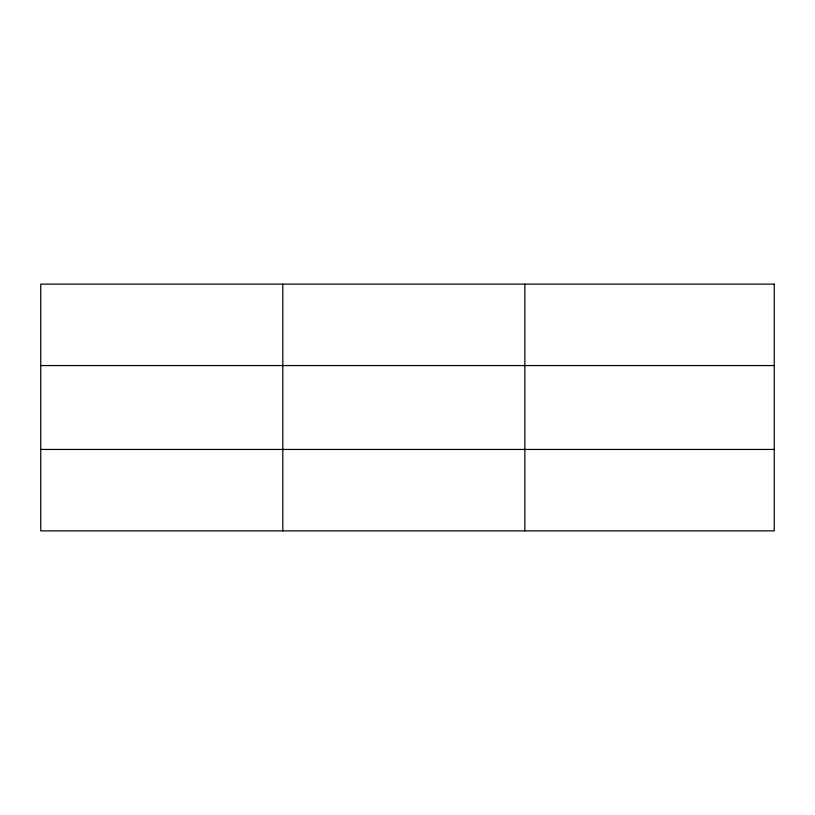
<?xml version="1.0" encoding="UTF-8"?>
<svg xmlns="http://www.w3.org/2000/svg" width="815" height="815" viewBox="0 0 815 815"><rect width="100%" height="100%" fill="white"/><g stroke="black" fill="none" stroke-linecap="round" stroke-linejoin="round"><path stroke-width="1.22" d="M282.805 530.871L282.805 284.129M524.86 530.871L524.86 284.129M40.75 365.558L774.25 365.558M40.75 449.442L774.25 449.442M774.25 284.129L774.25 530.871L40.75 530.871L40.75 284.129L774.25 284.129"/></g></svg>
